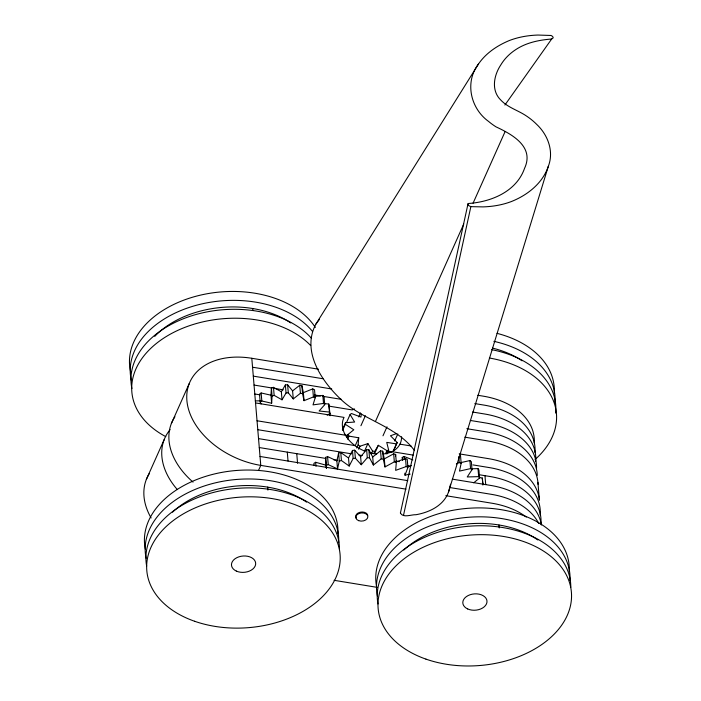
<?xml version="1.0" encoding="UTF-8"?>
<svg xmlns="http://www.w3.org/2000/svg" width="701" height="701" viewBox="0 0 701 701"><rect width="100%" height="100%" fill="white"/><g stroke="black" fill="none" stroke-linecap="round" stroke-linejoin="round"><path stroke-width="1.05" d="M271.637 403.233L270.963 395.198L271.41 388.021L273.478 387.338L281.346 391.771L282.021 399.807L274.152 395.373L272.076 396.056L271.637 403.233L261.824 401.007L260.176 402.111L261.087 404.021M395.478 456.421L395.644 454.45L393.664 453.81L384.306 458.901L384.98 466.936L394.339 461.845L396.319 462.485L395.662 470.362L406.186 466.551L407.921 467.436L405.02 475.19L410.146 474.104M356.765 448.035L358.097 445.039L358.746 437.801L349.01 436.127L347.994 434.471L353.803 429.766L345.33 424.307L345.505 422.712L354.618 422.037L350.106 414.528L351.411 413.502L360.945 417.069L361.322 413.993M460.487 455.317L461.162 463.352L459.497 471.098L470.564 468.601L472.01 469.696L467.234 476.96L478.678 476.636L479.58 477.994L473.736 482.805M478.511 63.966C464.483 82.14 470.529 108.41 488.501 121.369A50.691 35.085 24.1 0 0 496.036 126.872C512.194 134.373 534.626 146.781 524.558 168.319C516.427 191.732 490.902 202.063 468.075 203.518L400.411 513.036C403.128 518.284 411.312 514.446 415.982 514.718C429.459 512.37 443.821 505.544 448.605 491.778L548.296 166.391C554.132 151.504 547.972 135.013 536.8 124.489A50.752 35.129 24.1 0 0 525.023 115.069C516.926 109.969 507.296 107.13 500.654 99.91C490.893 90.254 493.916 75.226 500.812 64.913A89.579 62.003 24.1 0 1 516.076 49.412C526.626 42.507 539.262 39.992 551.661 39.011L553.212 37.828L552.668 36.47L551.109 35.479L538 35.05A95.634 66.192 24.1 0 0 509.382 40.518C497.342 45.512 485.959 53.074 478.511 63.966L315.897 324.107C301.526 350.693 320.962 380.24 339.967 398.492C361.847 420.223 395.723 425.262 414.554 450.594M548.296 166.391C542.635 183.215 527.66 194.992 511.677 201.424A95.634 66.192 24.1 0 1 483.05 206.891L470.862 206.646L403.496 515.401M337.54 468.925L336.866 460.899L338.609 453.039L340.765 452.504L348.511 458.016L349.186 466.051L341.44 460.539L339.284 461.074L337.54 468.925L328.252 464.623L326.263 465.42L326.464 468.356M400.411 513.036L400.551 512.431M448.605 491.778L450.559 484.216M315.205 397.765L313.417 396.932L304.041 400.674L303.367 392.648L312.742 388.897L314.53 389.738L315.205 397.765L313.014 404.88L323.503 403.452L324.721 404.67L319.121 411.005L329.461 412.074L329.961 413.537L327.183 415.132M146.343 479.484L164.218 439.527M171.368 423.544L189.235 383.587M258.538 470.389L260.772 465.394L251.799 358.281L318.508 369.199M342.377 429.704L345.505 422.712M342.649 430.3L345.33 424.307M346.531 422.519L350.106 414.528M346.653 437.468L347.994 434.471M347.67 439.124L349.01 436.127M358.693 416.893L360.48 412.898M360.919 425.726L365.387 415.737M355.179 445.792L358.746 437.801M358.64 449.227L359.981 446.23L367.894 443.593L372.608 451.067L374.755 451.418L378.33 445.301L386.908 450.638L388.643 450.033L386.742 442.384L396.468 443.891L397.23 442.524L390.466 435.768L396.302 433.665M375.394 421.555L463.747 224.04M473.07 203.194L505.035 131.735M364.318 451.584L367.894 443.593M371.267 454.064L372.608 451.067M373.861 453.416L374.755 451.418M374.755 453.293L378.33 445.301M382.974 435.812L386.996 426.821M385.568 453.635L386.908 450.638M386.856 454.029L388.643 450.033M394.672 440.955L397.8 433.963M392.893 451.882L396.468 443.891M393.655 450.515L397.23 442.524M348.511 458.016L352.472 450.445L354.706 450.2L360.612 456.702L361.287 464.737L367.298 457.727L366.623 449.7L368.857 449.753L372.695 456.999L373.37 465.035L381.204 458.866L383.351 459.225L384.98 466.936M349.186 466.051L353.138 458.472L352.472 450.445M281.346 391.771L285.377 384.963L287.62 384.788L292.597 390.886L293.272 398.913L300.414 393.296L302.552 393.655L304.041 400.674M282.021 399.807L286.052 392.998L285.377 384.963M551.661 39.011L504.904 105.036M315.897 324.107L319.481 319.341M360.612 456.702L366.623 449.7M292.597 390.886L299.739 385.27L301.886 385.62L303.367 392.648M372.695 456.999L380.529 450.839L382.676 451.19L384.306 458.901M270.963 395.198L261.149 392.972L259.501 394.076L260.176 402.111M326.377 468.233L326.123 465.219L315.652 462.283L313.908 463.326L314.074 465.333M402.514 460.426L402.26 457.411L404.17 456.517L412.828 459.909M456.351 463.939L459.286 462.599L461.162 463.352M326.123 465.219L325.588 457.385L327.577 456.588L336.866 460.899M395.951 461.985L405.52 458.515L407.246 459.409L407.921 467.436M460.837 462.607L469.898 460.566L471.344 461.67L472.01 469.696M407.421 466.498L411.522 465.63M314.442 396.556L322.837 395.417L324.055 396.643L324.721 404.67M386.488 452.592L391.824 451.996M353.138 458.472L355.381 458.235L361.287 464.737M286.052 392.998L288.295 392.823L293.272 398.913M471.764 468.785L478.003 468.61L478.914 469.959L479.58 477.994M255.295 400.928L260.588 400.806M367.298 457.727L369.532 457.788L373.37 465.035M324.651 403.61L328.787 404.039L329.961 413.537M387.495 451.041L391.815 451.716M477.749 395.268L483.129 396.144A72.773 49.07 -4.8 0 1 534.241 442.971M252.544 367.21L322.951 378.733M474.822 403.592L483.874 405.073A72.773 49.07 -4.8 0 1 534.951 452.417M253.298 376.139L331.748 388.976M472.553 412.022L484.619 413.993A72.773 49.07 -4.8 0 1 535.704 461.337M254.042 385.059L272.146 388.021M274.161 388.354L283.213 389.835M314.39 394.935L320.427 395.925M322.434 396.258L341.545 399.386M470.283 420.451L485.372 422.922A72.773 49.07 -4.8 0 1 536.554 468.259M254.787 393.988L260.141 394.865M328.638 406.072L352.191 409.927A30.993 21.451 24.1 0 1 354.61 408.963M466.84 428.697L486.117 431.851A72.773 49.07 -4.8 0 1 537.29 475.383M255.541 402.917L344.051 417.402A30.993 21.451 24.1 0 0 364.318 450.909M464.737 437.152L486.862 440.771A72.773 49.07 -4.8 0 1 538.035 484.312M257.03 420.766L345.453 435.233M399.938 444.154L410.988 445.959M459.216 453.854L488.36 458.629A72.773 49.07 -4.8 0 1 539.402 500.19L537.912 482.341M257.784 429.687L354.925 445.591M391.964 451.654L413.213 455.133M472.912 464.903L489.105 467.549A72.773 49.07 -4.8 0 1 540.173 515.051M258.529 438.616L351.648 453.854M359.061 455.072L362.233 455.589M396.144 461.144L399.351 461.661M479.615 474.805L489.85 476.478A72.773 49.07 -4.8 0 1 540.918 523.98M259.274 447.545L325.939 458.454M333.466 459.69L337.768 460.391M452.303 479.133L490.604 485.407A72.773 49.07 -4.8 0 1 541.4 525.005M260.018 456.465L407.772 480.649M449.665 487.51L491.348 494.328A72.773 49.07 -4.8 0 1 538.745 523.463M406.019 489.167L260.772 465.394A72.773 50.367 24.1 0 1 186.887 400.481A72.773 50.367 24.1 0 1 251.799 358.281M445.827 495.686L492.093 503.257A72.773 49.07 -4.8 0 1 526.276 517.058M334.07 580.305L377.112 587.35M479.318 477.512L482.288 478.021L482.998 484.54M470.862 206.646L468.382 205.463L467.839 204.105M407.728 465.683L409.656 466.437M358.097 445.039L359.981 446.23M344.296 433.937L347.687 436.118M402.26 457.411L402.768 460.277M498.989 524.979L499.235 527.958M484.969 475.681L485.714 484.601M482.288 478.021L482.875 485.048M478.003 468.61L478.678 476.636M469.898 460.566L470.564 468.601M458.778 456.57L459.286 462.599M405.52 458.515L406.186 466.551M404.17 456.517L404.424 459.532M404.845 473.184L405.02 475.19M395.644 454.45L396.319 462.485M393.664 453.81L394.339 461.845M382.676 451.19L383.351 459.225M380.529 450.839L381.204 458.866M368.857 449.753L369.532 457.788M354.706 450.2L355.381 458.235M340.765 452.504L341.44 460.539M338.609 453.039L339.284 461.074M329.891 413.721L330.057 415.737M328.787 404.039L329.461 412.074M322.837 395.417L323.503 403.452M327.577 456.588L328.252 464.623M325.588 457.385L326.263 465.42M312.742 388.897L313.417 396.932M315.652 462.283L315.985 466.305M301.886 385.62L302.552 393.655M299.739 385.27L300.414 393.296M296.742 453.521L297.566 463.3M287.62 384.788L288.295 392.823M287.287 452.127L288.032 461.056M273.478 387.338L274.152 395.373M271.41 388.021L272.076 396.056M261.149 392.972L261.824 401.007M252.71 308.528L252.877 310.508M267.659 487.125L267.913 490.095M177.335 489.587A72.773 50.367 24.1 0 1 170.141 429.643M151.109 517.951A72.773 50.367 24.1 0 1 149.392 473.499M193.047 482.104A72.773 50.367 24.1 0 1 174.943 416.753M356.397 518.276A6.064 4.092 -4.8 0 1 360.069 512.256A6.064 4.092 -4.8 0 1 367.78 515.524M401.568 436.776A30.993 21.451 24.1 0 1 383.21 454.003M376.665 454.011A30.993 21.451 24.1 0 1 370.11 452.864M154.728 336.392A87.274 58.849 -4.8 0 1 290.713 322.924M165.778 436.635A96.975 65.386 -4.8 0 1 165.322 337.111A96.975 65.386 -4.8 0 1 310.701 345.567M131.919 388.582A96.975 65.386 -4.8 0 1 195.921 314.53A96.975 65.386 -4.8 0 1 311.358 338.154M131.411 380.713A96.975 65.386 -4.8 0 1 196.35 305.277A96.975 65.386 -4.8 0 1 312.585 331.547M130.666 371.784A96.975 65.386 -4.8 0 1 199.496 295.358A96.975 65.386 -4.8 0 1 315.327 327.446M493.863 341.334A96.975 65.386 -4.8 0 1 554.955 403.04M497.009 333.343A96.975 65.386 -4.8 0 1 554.281 393.042M489.394 358.018A96.975 65.386 -4.8 0 1 535.056 459.514M491.646 349.641A96.975 65.386 -4.8 0 1 555.604 413.047M492.47 348.099A87.274 58.849 -4.8 0 1 522.035 360.787M403.855 550.022A87.274 58.849 -4.8 0 1 537.851 539.98M376.709 587.193A96.975 65.386 -4.8 0 1 467.479 508.365A96.975 65.386 -4.8 0 1 569.238 571.639M377.453 596.122A96.975 65.386 -4.8 0 1 468.233 517.294A96.975 65.386 -4.8 0 1 569.983 580.568M377.988 603.99A96.975 65.386 -4.8 0 1 468.189 526.285A96.975 65.386 -4.8 0 1 570.798 587.342M146.667 566.128A96.975 65.386 -4.8 0 1 236.859 488.422A96.975 65.386 -4.8 0 1 339.477 549.488M145.379 549.33A96.975 65.386 -4.8 0 1 236.158 470.502A96.975 65.386 -4.8 0 1 337.908 533.776M146.123 558.259A96.975 65.386 -4.8 0 1 236.903 479.431A96.975 65.386 -4.8 0 1 338.662 542.705M172.525 512.168A87.274 58.849 -4.8 0 1 306.521 502.118M467.672 608.941A12.127 8.175 -4.8 0 0 486.923 602.448A12.127 8.175 -4.8 0 0 470.117 594.737A12.127 8.175 -4.8 0 0 467.672 608.941M236.342 571.078A12.127 8.175 -4.8 0 0 255.602 564.585A12.127 8.175 -4.8 0 0 238.787 556.874A12.127 8.175 -4.8 0 0 236.342 571.078M358.684 520.659A6.064 4.092 -4.8 0 0 367.876 516.821A6.064 4.092 -4.8 0 0 358.903 513.553A6.064 4.092 -4.8 0 0 358.684 520.659M425.928 659.115A96.975 65.386 -4.8 0 0 571.552 596.271A96.975 65.386 -4.8 0 0 426.804 545.615A96.975 65.386 -4.8 0 0 425.928 659.115M194.606 621.261A96.975 65.386 -4.8 0 0 340.222 558.408A96.975 65.386 -4.8 0 0 195.483 507.752A96.975 65.386 -4.8 0 0 194.606 621.261"/></g></svg>
